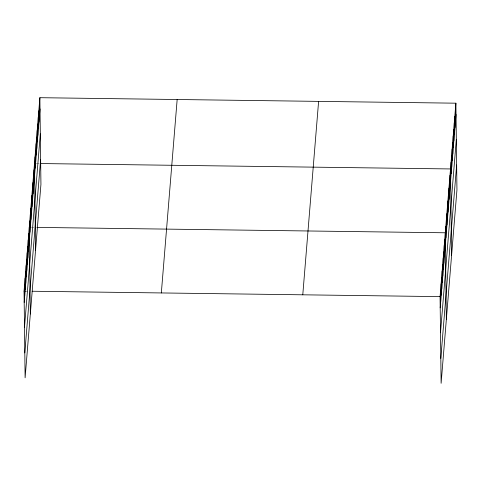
<?xml version="1.0" encoding="UTF-8"?>
<svg xmlns="http://www.w3.org/2000/svg" width="481" height="481" viewBox="0 0 481 481"><rect width="100%" height="100%" fill="white"/><g stroke="black" fill="none" stroke-linecap="round" stroke-linejoin="round"><path stroke-width="0.36" stroke-dasharray="2.4 1.8" d="M36.7 163.498L39.634 163.534M31.475 227.333L36.616 227.399M25.517 291.155L27.724 291.185"/><path stroke-width="0.72" d="M39.881 97.697L40.939 184.379L25.108 377.813L24.05 291.137L39.881 97.697L455.892 103.187L456.95 189.863L441.119 383.303L440.061 296.621L455.892 103.187M24.188 302.399L40.019 108.959M24.489 327.284L40.32 133.85M24.808 352.928L40.632 159.488M161.333 292.947L177.164 99.507M302.777 294.811L318.608 101.371M440.199 307.882L456.03 114.448M440.506 332.774L456.331 139.334M440.818 358.411L456.643 164.977M35.967 163.486L34.5 163.468L35.558 250.15M40.368 163.546L450.511 168.951L451.569 255.633M30.742 227.321L29.275 227.303L30.333 313.985M37.35 227.405L445.286 232.786L446.344 319.468M24.05 291.137L25.517 291.155M32.125 291.239L440.061 296.621M455.351 109.758L455.489 121.026M454.816 116.336L454.954 127.597M454.274 122.914L454.413 134.175M453.739 129.491L453.878 140.753M453.198 136.069L453.336 147.33M452.663 142.647L452.801 153.908M452.122 149.224L452.26 160.486M451.587 155.796L451.725 167.063M451.046 162.374L451.184 173.635M449.988 175.337L450.126 186.598M449.464 181.722L449.603 192.983M448.941 188.101L449.08 199.362M448.418 194.486L448.557 205.748M447.895 200.872L448.033 212.133M447.372 207.251L447.51 218.518M446.855 213.636L446.987 224.898M446.332 220.021L446.47 231.283M445.809 226.401L445.947 237.668M444.763 239.171L444.901 250.433M444.24 245.557L444.378 256.818M443.716 251.936L443.855 263.197M443.193 258.321L443.332 269.582M442.676 264.706L442.809 275.968M442.153 271.086L442.292 282.347M441.63 277.471L441.768 288.732M441.107 283.856L441.245 295.118M440.584 290.235L440.722 301.503M39.34 104.275L39.478 115.536M38.805 110.852L38.943 122.114M38.264 117.43L38.402 128.692M37.728 124.008L37.867 135.269M37.187 130.579L37.326 141.847M36.652 137.157L36.784 148.419M36.111 143.735L36.249 154.996M35.576 150.312L35.708 161.574M35.035 156.89L35.173 168.152M33.977 169.853L34.115 181.115M33.454 176.232L33.592 187.494M32.93 182.618L33.069 193.879M32.407 189.003L32.546 200.264M31.884 195.382L32.023 206.644M31.361 201.767L31.499 213.029M30.838 208.153L30.976 219.414M30.321 214.532L30.453 225.799M29.798 220.917L29.936 232.179M28.752 233.682L28.89 244.949M28.229 240.067L28.367 251.329M27.706 246.452L27.844 257.714M27.183 252.838L27.321 264.099M26.659 259.217L26.798 270.478M26.142 265.602L26.275 276.864M25.619 271.987L25.758 283.249M25.096 278.367L25.234 289.628M24.573 284.752L24.711 296.013"/></g></svg>
